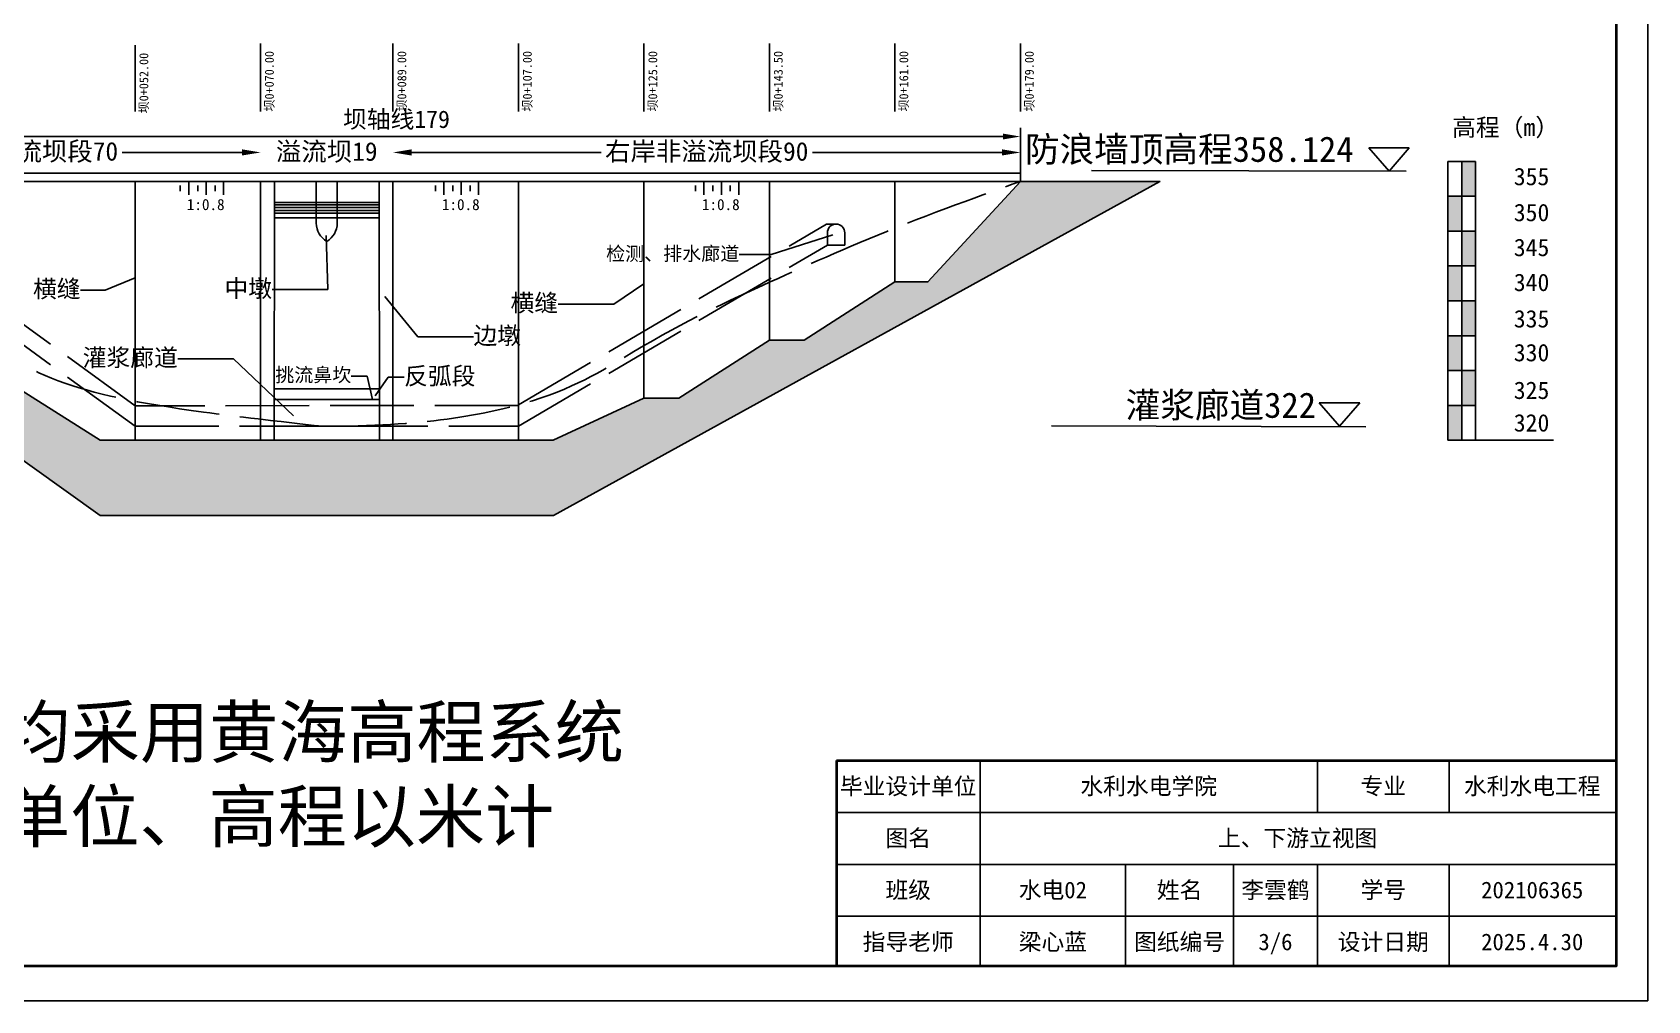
# Model space of a CAD drawing. Header units: millimetres. Extents: x 3930 to 5594, y 1586 to 11505.
# Drawn here: x 4092.6 to 4324.3, y 1586.1 to 1724.9 of the extents above; entities that cross this region are included whole.
import ezdxf
from ezdxf import colors
from ezdxf.entities.mleader import LeaderData, LeaderLine
from ezdxf.math import Vec2, Vec3

# ---------------------------------------------------------------- set-up
doc = ezdxf.new("R2010")
doc.units = ezdxf.units.MM
doc.linetypes.add('ACAD_ISO02W100', pattern=[15, 12, -3])
doc.styles.get("Standard").update_dxf_attribs({"font": 'simfang.ttf'})
doc.dimstyles.new('ISO-25', dxfattribs={"dimtxt": 2.5, "dimasz": 2.5, "dimexe": 1.25, "dimexo": 0.625, "dimtad": 1, "dimtxsty": 'Standard', "dimcen": 2.5, "dimadec": 0, "dimazin": 0, "dimtfac": 1, "dimtmove": 0, "dimatfit": 3, "dimfxl": 1, "dimarcsym": 0})
doc.dimstyles.get("Standard").update_dxf_attribs({"dimtxt": 0.18, "dimasz": 0.18, "dimexe": 0.18, "dimexo": 0.0625, "dimgap": 0.09, "dimtad": 0, "dimtih": 1, "dimtoh": 1, "dimdec": 4, "dimzin": 0, "dimdsep": 46, "dimtxsty": 'Standard', "dimcen": 0.09, "dimadec": 0, "dimazin": 0, "dimtfac": 1, "dimtdec": 4, "dimtofl": 0, "dimtmove": 0, "dimatfit": 3, "dimfxl": 1, "dimtolj": 1, "dimtzin": 0, "dimarcsym": 0})

# ---------------------------------------------------------------- blocks, each defined once
blk = doc.blocks.new('_None')
blk = doc.blocks.new('*D20')
at = {"color": 0, "lineweight": -2, "transparency": 16777216}
for p, q in [((4055.37, 1704.17), (4055.37, 1711.22)), ((4057.87, 1709.97), (4231.87, 1709.97)), ((4234.37, 1704.17), (4234.37, 1711.22))]:
    blk.add_line(p, q, dxfattribs=at)
at = {"color": 0, "transparency": 16777216}
for points in [[(4057.87, 1710.39), (4057.87, 1709.56), (4055.37, 1709.97)], [(4231.87, 1710.39), (4231.87, 1709.56), (4234.37, 1709.97)]]:
    blk.add_solid(points, dxfattribs=at)
at = {"layer": 'Defpoints', "color": 0, "transparency": 16777216}
for p in [(4234.37, 1709.97), (4055.37, 1703.54), (4234.37, 1703.54)]:
    blk.add_point(p, dxfattribs=at)
at = {"color": 0, "transparency": 16777216, "insert": (4144.87, 1712.32), "char_height": 2.5, "attachment_point": 5}
blk.add_mtext('坝轴线179', dxfattribs=at)
blk = doc.blocks.new('*D17')
at = {"color": 0, "lineweight": -2, "transparency": 16777216}
for p, q in [((4055.37, 5043.19), (4055.37, 11333.36)), ((4125.37, 5043.19), (4125.37, 11333.36)), ((4058.05, 1707.7), (4075.23, 1707.7)), ((4122.7, 1707.7), (4105.52, 1707.7))]:
    blk.add_line(p, q, dxfattribs=at)
at = {"color": 0, "transparency": 16777216}
for points in [[(4058.05, 1708.14), (4058.05, 1707.25), (4055.37, 1707.7)], [(4122.7, 1708.14), (4122.7, 1707.25), (4125.37, 1707.7)]]:
    blk.add_solid(points, dxfattribs=at)
at = {"layer": 'Defpoints', "color": 0, "transparency": 16777216}
for p in [(4055.37, 1707.7), (4055.37, 1700.95), (4125.37, 1700.95)]:
    blk.add_point(p, dxfattribs=at)
at = {"color": 0, "transparency": 16777216, "insert": (4090.37, 1707.7), "char_height": 2.6738, "attachment_point": 5}
blk.add_mtext('\\A1;{\\fSimSun|b0|i0|c134|p2;左岸非溢流坝段}70', dxfattribs=at)
blk = doc.blocks.new('*D18')
at = {"color": 0, "lineweight": -2, "transparency": 16777216}
for p, q in [((4144.37, 5043.19), (4144.37, 11333.36)), ((4234.37, 5043.44), (4234.37, 11333.36)), ((4147.05, 1707.69), (4174.23, 1707.69)), ((4231.7, 1707.69), (4204.52, 1707.69))]:
    blk.add_line(p, q, dxfattribs=at)
at = {"color": 0, "transparency": 16777216}
for points in [[(4147.05, 1708.14), (4147.05, 1707.25), (4144.37, 1707.69)], [(4231.7, 1708.14), (4231.7, 1707.25), (4234.37, 1707.69)]]:
    blk.add_solid(points, dxfattribs=at)
at = {"layer": 'Defpoints', "color": 0, "transparency": 16777216}
for p in [(4144.37, 1707.69), (4144.37, 1700.95), (4234.37, 1701.2)]:
    blk.add_point(p, dxfattribs=at)
at = {"color": 0, "transparency": 16777216, "insert": (4189.37, 1707.69), "char_height": 2.6738, "attachment_point": 5}
blk.add_mtext('\\A1;{\\fSimSun|b0|i0|c134|p2;右岸非溢流坝段}90', dxfattribs=at)
blk = doc.blocks.new('*D19')
at = {"color": 0, "lineweight": -2, "transparency": 16777216}
for p, q in [((4125.37, 5043.19), (4125.37, 11333.36)), ((4144.37, 5043.19), (4144.37, 11333.36)), ((4122.7, 1707.69), (4120.03, 1707.69)), ((4147.05, 1707.69), (4149.72, 1707.69))]:
    blk.add_line(p, q, dxfattribs=at)
at = {"color": 0, "transparency": 16777216}
for points in [[(4122.7, 1708.14), (4122.7, 1707.25), (4125.37, 1707.69)], [(4147.05, 1708.14), (4147.05, 1707.25), (4144.37, 1707.69)]]:
    blk.add_solid(points, dxfattribs=at)
at = {"layer": 'Defpoints', "color": 0, "transparency": 16777216}
for p in [(4125.37, 1707.69), (4125.37, 1700.95), (4144.37, 1700.95)]:
    blk.add_point(p, dxfattribs=at)
at = {"color": 0, "transparency": 16777216, "insert": (4134.87, 1707.69), "char_height": 2.6738, "attachment_point": 5}
blk.add_mtext('\\A1;{\\fSimSun|b0|i0|c134|p2;溢流坝}19', dxfattribs=at)

msp = doc.modelspace()

# ---------------------------------------------------------------- hatches: boundary and pattern name
h = msp.add_hatch(color=250)
h.dxf.hatch_style = 1
h.paths.add_polyline_path([(4299.65236, 1701.41313), (4297.65236, 1701.41313), (4297.65236, 1706.41313), (4299.65236, 1706.41313)])
h.paths.add_polyline_path([(4295.65236, 1701.41313), (4297.65236, 1701.41313), (4297.65236, 1696.41313), (4295.65236, 1696.41313)])
h.paths.add_polyline_path([(4297.65236, 1696.41313), (4299.65236, 1696.41313), (4299.65236, 1691.41313), (4297.65236, 1691.41313)])
h.paths.add_polyline_path([(4295.65236, 1691.41313), (4297.65236, 1691.41313), (4297.65236, 1686.41313), (4295.65236, 1686.41313)])
h.paths.add_polyline_path([(4297.65236, 1686.41313), (4299.65236, 1686.41313), (4299.65236, 1681.41313), (4297.65236, 1681.41313)])
h.paths.add_polyline_path([(4295.65236, 1681.41313), (4297.65236, 1681.41313), (4297.65236, 1676.41313), (4295.65236, 1676.41313)])
h.paths.add_polyline_path([(4297.65236, 1676.41313), (4299.65236, 1676.41313), (4299.65236, 1671.41313), (4297.65236, 1671.41313)])
h.paths.add_polyline_path([(4297.65236, 1666.41313), (4295.65236, 1666.41313), (4295.65236, 1671.41313), (4297.65236, 1671.41313)])
h = msp.add_hatch()
h.set_pattern_fill('AR-CONC', color=256, scale=0.05)
h.set_pattern_definition([(50, (-296.332, -171.766), (9.109233, -0.796954), [0.9525, -10.4775]), (355, (-296.332, -171.766), (-1.762171, 9.552842), [0.762, -8.38203]), (100.45144, (-295.573, -171.833), (7.347062, 8.755888), [0.8095, -8.904512]), (46.1842, (-296.332, -169.226), (13.553952, -2.102116), [1.42875, -15.71625]), (96.63556, (-295.202, -169.401), (11.870207, 12.371306), [1.21425, -13.35678]), (351.18415, (-296.332, -169.226), (11.870207, 12.371306), [1.143, -12.572987]), (21, (-295.062, -169.861), (7.58072, -5.11326), [0.9525, -10.4775]), (326, (-295.062, -169.861), (3.090101, 9.209398), [0.762, -8.382]), (71.45144, (-294.43, -170.287), (10.670821, 4.096138), [0.8095, -8.904497]), (37.5, (-296.3317, -171.7662), (0.1544302, 4.227752), [0, -8.2804, 0, -8.509, 0, -8.41375]), (7.5, (-296.3317, -171.766), (3.340983, 5.0090287), [0, -4.8514, 0, -8.0899, 0, -3.20675]), (327.5, (-299.164, -171.766), (6.7795298, -0.2864372), [0, -3.175, 0, -9.906, 0, -13.1445]), (317.5, (-300.434, -171.766), (7.406459, 1.2713246), [0, -4.1275, 0, -6.5786, 0, -9.3345])])
edge = h.paths.add_edge_path()
edge.add_line((4234.37303, 1703.54294), (4254.37303, 1703.54294))
edge.add_line((4254.37303, 1703.54294), (4167.37303, 1655.61494))
edge.add_line((4167.37303, 1655.61494), (4102.37303, 1655.61494))
edge.add_line((4102.37303, 1655.61494), (4035.37303, 1703.54294))
edge.add_line((4035.37303, 1703.54294), (4055.37303, 1703.54294))
edge.add_line((4055.37303, 1703.54294), (4068.37958, 1686.00557))
edge.add_line((4068.37958, 1686.00557), (4071.37958, 1686.00557))
edge.add_line((4071.37958, 1686.00557), (4084.37958, 1674.63269))
edge.add_line((4084.37958, 1674.63269), (4089.37958, 1674.63269))
edge.add_line((4089.37958, 1674.63269), (4102.37958, 1666.41894))
edge.add_line((4102.37958, 1666.41894), (4107.37303, 1666.41894))
edge.add_line((4107.37303, 1666.41894), (4167.36648, 1666.41894))
edge.add_line((4167.36648, 1666.41894), (4180.36648, 1672.4415))
edge.add_line((4180.36648, 1672.4415), (4185.36648, 1672.4415))
edge.add_line((4185.36648, 1672.4415), (4198.36648, 1680.78043))
edge.add_line((4198.36648, 1680.78043), (4203.36648, 1680.78043))
edge.add_line((4203.36648, 1680.78043), (4216.36648, 1689.11935))
edge.add_line((4216.36648, 1689.11935), (4221.08786, 1689.11935))
edge.add_line((4221.08786, 1689.11935), (4234.37303, 1703.54294))
edge.add_line((4234.37303, 1703.54294), (4254.37303, 1703.54294))

# ---------------------------------------------------------------- linework, layer by layer
for p, q in [((4324.32802, 1586.05464, 12241474.1592), (4324.32802, 1862.54085, 12241474.1592)), ((4107.37303, 1713.54294), (4107.37303, 1723.07075)), ((4125.37303, 1713.54294), (4125.37303, 1723.3274)), ((4144.37303, 1713.54294), (4144.37303, 1723.3274)), ((4162.37304, 1713.54294), (4162.37304, 1723.3274)), ((4180.36649, 1713.54294), (4180.36649, 1723.3274)), ((4198.36649, 1713.54294), (4198.36649, 1723.3274)), ((4216.36649, 1713.54294), (4216.36649, 1723.3274)), ((4234.37304, 1713.54294), (4234.37304, 1723.3274)), ((4290.13981, 1708.34224), (4284.31481, 1708.34224)), ((4284.31481, 1708.34224), (4287.22731, 1705.01197)), ((4287.22731, 1705.01197), (4290.13981, 1708.34224)), ((4295.65236, 1706.41313), (4295.65236, 1671.41313)), ((4295.65236, 1706.41313), (4299.65236, 1706.41313)), ((4297.65236, 1706.41313), (4297.65236, 1666.41313)), ((4299.65236, 1701.41313), (4299.65236, 1706.41313)), ((4102.36852, 1703.54294), (4055.37303, 1703.54294)), ((4234.37303, 1703.54294), (4055.37303, 1703.54294)), ((4113.86584, 1702.14048), (4113.86584, 1702.93335)), ((4115.07707, 1703.54294), (4115.07707, 1701.63596)), ((4116.36137, 1702.14048), (4116.36137, 1702.93335)), ((4117.5726, 1703.54294), (4117.5726, 1701.63596)), ((4118.85706, 1702.14048), (4118.85706, 1702.93335)), ((4120.0683, 1703.54294), (4120.0683, 1701.63596)), ((4127.37228, 1703.54294), (4142.38718, 1703.54294)), ((4127.37302, 1703.54294), (4142.38793, 1703.54294)), ((4133.37303, 1703.54294), (4133.37303, 1697.54294)), ((4136.37303, 1703.54294), (4136.37303, 1697.54294)), ((4150.44866, 1702.14048), (4150.44866, 1702.93335)), ((4151.65989, 1703.54294), (4151.65989, 1701.63596)), ((4152.94418, 1702.14048), (4152.94418, 1702.93335)), ((4154.15542, 1703.54294), (4154.15542, 1701.63596)), ((4155.43988, 1702.14048), (4155.43988, 1702.93335)), ((4156.65112, 1703.54294), (4156.65112, 1701.63596)), ((4234.37303, 1703.54294), (4164.37303, 1703.54294)), ((4187.74139, 1702.14048), (4187.74139, 1702.93335)), ((4188.97387, 1703.54294), (4188.97387, 1701.63596)), ((4190.23692, 1702.14048), (4190.23692, 1702.93335)), ((4191.4694, 1703.54294), (4191.4694, 1701.63596)), ((4192.73262, 1702.14048), (4192.73262, 1702.93335)), ((4193.9651, 1703.54294), (4193.9651, 1701.63596)), ((4244.56548, 1705.10907), (4289.66364, 1704.98378)), ((4295.65236, 1696.41313), (4295.65236, 1701.41313)), ((4295.65236, 1701.41313), (4299.65236, 1701.41313)), ((4299.65236, 1666.41313), (4299.65236, 1701.41313)), ((4127.3691, 1700.49963), (4142.38401, 1700.49963)), ((4127.3691, 1699.79057), (4142.38401, 1699.79057)), ((4127.3691, 1699.34965), (4142.38401, 1699.34965)), ((4127.3691, 1698.33336), (4142.38401, 1698.33336)), ((4127.36912, 1700.18713), (4142.38402, 1700.18713)), ((4127.36913, 1698.97223), (4142.38403, 1698.97223)), ((4207.92092, 1697.41894), (4206.5495, 1697.41894)), ((4206.67092, 1694.41894), (4206.67092, 1696.16894)), ((4209.17092, 1694.41894), (4209.17092, 1696.16894)), ((4299.65236, 1696.41313), (4295.65236, 1696.41313)), ((4299.65236, 1691.41313), (4299.65236, 1696.41313)), ((4206.67092, 1694.41894), (4209.17092, 1694.41894)), ((4295.65236, 1686.41313), (4295.65236, 1691.41313)), ((4295.65236, 1691.41313), (4299.65236, 1691.41313)), ((4299.65236, 1686.41313), (4295.65236, 1686.41313)), ((4299.65236, 1681.41313), (4299.65236, 1686.41313)), ((4295.65236, 1676.41313), (4295.65236, 1681.41313)), ((4295.65236, 1681.41313), (4299.65236, 1681.41313)), ((4299.65236, 1676.41313), (4295.65236, 1676.41313)), ((4299.65236, 1671.41313), (4299.65236, 1676.41313)), ((4142.45187, 1666.41894), (4142.45187, 1673.77994)), ((4142.45187, 1666.41894), (4142.45187, 1673.77994)), ((4283.03517, 1671.7774), (4277.21017, 1671.7774)), ((4277.21017, 1671.7774), (4280.12267, 1668.44713)), ((4280.12267, 1668.44713), (4283.03517, 1671.7774)), ((4295.65236, 1666.41313), (4295.65236, 1671.41313)), ((4295.65236, 1671.41313), (4299.65236, 1671.41313)), ((4238.82057, 1668.47578), (4283.91873, 1668.35049)), ((4295.65236, 1666.41313), (4310.82425, 1666.41313)), ((4228.57522, 1590.99356, 12241474.1592), (4228.57522, 1620.49905, 12241474.1592)), ((4276.95166, 1613.05161, 12241474.1592), (4276.95166, 1620.49905, 12241474.1592)), ((4295.85619, 1613.05161, 12241474.1592), (4295.85619, 1620.49905, 12241474.1592)), ((4207.96177, 1613.05161, 12241474.1592), (4319.67337, 1613.05161, 12241474.1592)), ((4207.96177, 1605.60417, 12241474.1592), (4319.67337, 1605.60417, 12241474.1592)), ((4249.45465, 1590.99356, 12241474.1592), (4249.45465, 1605.60417, 12241474.1592)), ((4264.92139, 1590.99356, 12241474.1592), (4264.92139, 1605.60417, 12241474.1592)), ((4276.95166, 1590.99356, 12241474.1592), (4276.95166, 1605.60417, 12241474.1592)), ((4295.85619, 1590.99356, 12194661.69533), (4295.85619, 1605.60417, 12241474.1592)), ((4207.96177, 1598.15673, 12241474.1592), (4319.67337, 1598.15673, 12241474.1592)), ((3933.33742, 1586.05464, 12241474.1592), (4309.6165, 1586.05464, 12241474.1592)), ((4309.6165, 1586.05464, 12241474.1592), (4324.32802, 1586.05464, 12241474.1592))]:
    msp.add_line(p, q)
at = {"linetype": 'ACAD_ISO02W100'}
for p, q in [((4107.37303, 1671.36511), (4071.59709, 1697.41894)), ((4162.3734, 1671.4902), (4206.5495, 1697.41894)), ((4107.37303, 1668.41887), (4071.67092, 1694.41894)), ((4162.37344, 1668.41896), (4206.67092, 1694.41894))]:
    msp.add_line(p, q, dxfattribs=at)
at = {"ltscale": 0.1}
for p, q in [((4127.36647, 1673.77994), (4142.45187, 1673.77994)), ((4127.3506, 1672.25671), (4142.43599, 1672.25671))]:
    msp.add_line(p, q, dxfattribs=at)
at = {"lineweight": 40}
for q in [(4319.67337, 1620.49905, 12241474.1592), (4207.96177, 1590.99356, 12194661.69533)]:
    msp.add_line((4207.96177, 1620.49905, 12241474.1592), q, dxfattribs=at)
at = {"lineweight": 40, "elevation": 12194661.69533}
msp.add_lwpolyline([(4319.82325, 1857.10176), (4319.82325, 1590.99356), (3958.2128, 1590.99356), (3958.2128, 1857.10176)], close=True, dxfattribs=at)
for points in [[(4234.37303, 1703.54294), (4254.37303, 1703.54294), (4167.37303, 1655.61494), (4102.37303, 1655.61494), (4035.37303, 1703.54294), (4055.37303, 1703.54294), (4068.37958, 1686.00557), (4071.37958, 1686.00557), (4084.37958, 1674.63269), (4089.37958, 1674.63269), (4102.37958, 1666.41894), (4107.37303, 1666.41894), (4167.36648, 1666.41894), (4180.36648, 1672.4415), (4185.36648, 1672.4415), (4198.36648, 1680.78043), (4203.36648, 1680.78043), (4216.36648, 1689.11935), (4221.08786, 1689.11935), (4234.37303, 1703.54294), (4254.37303, 1703.54294)], [(4234.37303, 1703.54294), (4234.37303, 1704.74294), (4055.37303, 1704.74294), (4055.37303, 1703.54294), (4234.37303, 1703.54294)], [(4107.37303, 1703.54294), (4107.37303, 1666.41894), (4102.37958, 1666.41894), (4089.37958, 1674.63269), (4089.37958, 1703.54294), (4107.37303, 1703.54294)], [(4144.37303, 1703.54294), (4144.37303, 1666.41894), (4125.37303, 1666.41894), (4125.37303, 1703.54294)], [(4127.37303, 1703.54294), (4125.37303, 1703.54294), (4125.37303, 1666.41894), (4127.34494, 1666.41894), (4127.37303, 1703.54294)], [(4144.37303, 1703.54294), (4142.37303, 1703.54294), (4142.45187, 1666.41894), (4144.37303, 1666.41894), (4144.37303, 1703.54294)], [(4144.37303, 1703.54294), (4144.37303, 1673.84294)], [(4162.37303, 1703.54294), (4162.37346, 1666.41894), (4167.36648, 1666.41894), (4180.36648, 1672.4415), (4180.36648, 1703.54294), (4162.37303, 1703.54294)], [(4180.36648, 1703.54294), (4180.36648, 1672.4415), (4185.36648, 1672.4415), (4198.36648, 1680.78043), (4198.36648, 1703.54294), (4180.36648, 1703.54294)], [(4198.36648, 1703.54294), (4198.36648, 1680.78043), (4203.36648, 1680.78043), (4216.36648, 1689.11935), (4216.36648, 1703.54294), (4198.36648, 1703.54294)], [(4216.36648, 1703.54294), (4216.36648, 1689.11935), (4221.08786, 1689.11935), (4234.37303, 1703.54294), (4216.36648, 1703.54294)]]:
    msp.add_lwpolyline(points)
for points in [[(4125.37303, 1703.54294), (4107.37303, 1703.54294), (4107.37303, 1666.41894), (4125.37303, 1666.41894)], [(4144.37303, 1703.54294), (4162.37303, 1703.54294), (4162.37346, 1666.41894), (4144.37303, 1666.41894)]]:
    msp.add_lwpolyline(points, close=True)
at = {"linetype": 'ACAD_ISO02W100'}
for points in [[(4162.3734, 1671.41522), (4107.37303, 1671.36511)], [(4107.37303, 1668.41887), (4162.37344, 1668.41896)]]:
    msp.add_lwpolyline(points, dxfattribs=at)
for centre, radius, start, end in [((4136.37303, 1697.54294), 3, 180, 240), ((4133.37303, 1697.54294), 3, 300, 0), ((4207.92092, 1696.16894), 1.25, 0, 180)]:
    msp.add_arc(centre, radius, start, end)
for points in [[(4134.3214, 1668.41891), (4107.37303, 1671.36511), (4089.37958, 1674.63269), (4070.88364, 1692.73259), (4055.37303, 1703.54294)], [(4134.32073, 1668.41891), (4162.52075, 1668.41891), (4180.37533, 1680.85282), (4198.50881, 1689.15275), (4216.46178, 1697.22221), (4234.37303, 1703.54294), (4234.37303, 1703.54294)]]:
    msp.add_open_spline(points, degree=3, dxfattribs=at)

# ---------------------------------------------------------------- texts
at = {"char_height": 1.2770512, "attachment_point": 4, "rotation": 90}
for s, insert in [('{\\fSimSun|b0|i0|c134|p2;坝}0+052.00', (4108.70292, 1713.2863, -258483.46378)), ('{\\fSimSun|b0|i0|c134|p2;坝}0+070.00', (4126.70292, 1713.54294, -258483.46378)), ('{\\fSimSun|b0|i0|c134|p2;坝}0+089.00', (4145.70292, 1713.54294, -258483.46378)), ('{\\fSimSun|b0|i0|c134|p2;坝}0+107.00', (4163.70293, 1713.54294, -258483.46378)), ('{\\fSimSun|b0|i0|c134|p2;坝}0+125.00', (4181.69638, 1713.54294, -258483.46378)), ('{\\fSimSun|b0|i0|c134|p2;坝}0+143.50', (4199.69638, 1713.54294, -258483.46378)), ('{\\fSimSun|b0|i0|c134|p2;坝}0+161.00', (4217.69638, 1713.54294, -258483.46378)), ('{\\fSimSun|b0|i0|c134|p2;坝}0+179.00', (4235.70293, 1713.54294, -258483.46378))]:
    msp.add_mtext_dynamic_manual_height_columns(s, width=20.0276821, gutter_width=0.64103, heights=[9.45651], dxfattribs=dict(at, insert=insert))
for s, width, gutter_width, heights, insert, char_height, attachment_point in [('{\\fSimSun|b0|i0|c134|p2;高程（m）}', 19.8675414, 12.5, [0], (4311.62371, 1712.53925), 2.5, 3), ('\\pxql;{\\fSimSun|b0|i0|c134|p2;防浪墙顶高程358.124}', 54.9637624, 15.625, [0], (4289.97601, 1709.98284), 3.640625, 3), ('355', 4.1681494, 12.5, [0], (4310.22238, 1705.49205), 2.5, 3), ('1:0.8', 4.9398743, 0.8, [0], (4120.224, 1701.02023), 1.59376, 3), ('1:0.8', 4.9398743, 0.8, [0], (4156.80682, 1701.02023), 1.59376, 3), ('1:0.8', 4.9398743, 0.8, [0], (4194.09955, 1701.02023), 1.59376, 3), ('350', 4.1681494, 12.5, [0], (4310.22238, 1700.33352), 2.5, 3), ('345', 4.1681494, 12.5, [0], (4310.22238, 1695.32163), 2.5, 3), ('340', 4.1681494, 12.5, [0], (4310.22238, 1690.30974), 2.5, 3), ('335', 4.1681494, 12.5, [0], (4310.22238, 1685.09269), 2.5, 3), ('330', 4.1681494, 12.5, [0], (4310.22238, 1680.24129), 2.5, 3), ('{\\fSimSun|b0|i0|c134|p2;灌浆廊道322}', 42.5425001, 15.625, [0], (4276.75674, 1673.27496), 3.640625, 3), ('325', 4.1681494, 12.5, [1.42935], (4310.22238, 1674.83859), 2.5, 3), ('320', 4.1681494, 12.5, [0], (4310.22238, 1670.17095), 2.5, 3), ('{\\fSimSun|b0|i0|c134|p2;说明：1、图中高程均采用黄海高程系统\\P      2、图中尺寸单位、高程以米计}', 203.6609902, 3.02897, [0], (4003.98494, 1628.23176), 7.2695197, 1), ('{\\fSimSun|b0|i0|c134|p2;毕业设计单位}', 25.5051586, 12.5, [0], (4218.2685, 1618.01666, 12241474.1592), 2.39382, 2), ('{\\fSimSun|b0|i0|c134|p2;水利水电学院}', 36.376, 12.5, [0], (4252.76344, 1618.02544, 12241474.1592), 2.39382, 2), ('{\\fSimSun|b0|i0|c134|p2;专业}', 14.215, 12.5, [0], (4286.40393, 1618.02544, 12241474.1592), 2.39382, 2), ('{\\fSimSun|b0|i0|c134|p2;水利水电工程}', 26.764435, 12.5, [0], (4307.76478, 1618.02544, 12241474.1592), 2.39382, 2), ('{\\fSimSun|b0|i0|c134|p2;图名}', 15.5, 12.5, [0], (4218.2685, 1610.578, 12241474.1592), 2.39382, 2), ('{\\fSimSun|b0|i0|c134|p2;上、下游立视图}', 68.5, 12.5, [0], (4274.1243, 1610.578, 12241474.1592), 2.39382, 2), ('{\\fSimSun|b0|i0|c134|p2;班级}', 15.5, 12.5, [0], (4218.2685, 1603.13056, 12241474.1592), 2.39382, 2), ('{\\fSimSun|b0|i0|c134|p2;水电}02', 15.7, 12.5, [0], (4239.01494, 1603.13056, 12241474.1592), 2.39382, 2), ('{\\fSimSun|b0|i0|c134|p2;姓名}', 11.63, 12.5, [0], (4257.18802, 1603.13056, 12241474.1592), 2.39382, 2), ('{\\fSimSun|b0|i0|c134|p2;李雲鹤}', 14.1911793, 12.5, [0], (4270.93653, 1603.13056, 12241474.1592), 2.39382, 2), ('{\\fSimSun|b0|i0|c134|p2;学号}', 14.215, 12.5, [0], (4286.40393, 1603.13056, 12241474.1592), 2.39382, 2), ('202106365', 17.909, 12.5, [0], (4307.76478, 1603.13056, 12241474.1592), 2.39382, 2), ('{\\fSimSun|b0|i0|c134|p2;指导老师}', 15.5, 12.5, [0], (4218.2685, 1595.68312, 12241474.1592), 2.39382, 2), ('{\\fSimSun|b0|i0|c134|p2;梁心蓝}', 15.7, 12.5, [0], (4239.01494, 1595.68312, 12241474.1592), 2.39382, 2), ('{\\fSimSun|b0|i0|c134|p2;图纸编号}', 20.59834, 12.5, [0], (4257.18802, 1595.68312, 12241474.1592), 2.39382, 2), ('3/6', 9.046, 12.5, [0], (4270.93653, 1595.68312, 12241474.1592), 2.39382, 2), ('{\\fSimSun|b0|i0|c134|p2;设计日期}', 21.12166, 12.5, [0], (4286.40393, 1595.68312, 12241474.1592), 2.39382, 2), ('2025.4.30', 17.909, 12.5, [0], (4307.76478, 1595.68312, 12241474.1592), 2.39382, 2)]:
    msp.add_mtext_dynamic_manual_height_columns(s, width=width, gutter_width=gutter_width, heights=heights, dxfattribs=dict(insert=insert, char_height=char_height, attachment_point=attachment_point))

# ---------------------------------------------------------------- dimensions: what is measured, and where the dimension line sits
for base, p1, p2, text, picture, middle in [((4055.37295, 1707.69872), (4125.37294, 1700.94847), (4055.37295, 1700.94847), '{\\fSimSun|b0|i0|c134|p2;左岸非溢流坝段}70', '*D17', (4090.37294, 1707.69872)), ((4125.37294, 1707.69498), (4144.37294, 1700.94847), (4125.37294, 1700.94847), '{\\fSimSun|b0|i0|c134|p2;溢流坝}19', '*D19', (4134.87294, 1707.69498)), ((4144.37294, 1707.69498), (4234.37303, 1701.19677), (4144.37294, 1700.94847), '{\\fSimSun|b0|i0|c134|p2;右岸非溢流坝段}90', '*D18', (4189.37299, 1707.69498))]:
    dim = msp.add_linear_dim(base=base, p1=p1, p2=p2, angle=180, text=text, dimstyle='Standard', override={"dimscale": 53475.905951, "dimtxt": 5e-05, "dimasz": 5e-05, "dimgap": 0})
    dim.commit()
    dim.dimension.update_dxf_attribs({"geometry": picture, "text_midpoint": middle})
dim = msp.add_linear_dim(base=(4234.37303, 1709.97201), p1=(4055.37303, 1703.54294), p2=(4234.37303, 1703.54294), angle=180, text='坝轴线<>', dimstyle='ISO-25')
dim.commit()
dim.dimension.update_dxf_attribs({"geometry": '*D20', "text_midpoint": (4144.87303, 1712.31844)})

# ---------------------------------------------------------------- leaders
ml = msp.add_multileader_mtext('Standard')
ml.set_content('{\\fSimSun|b0|i0|c134|p2;中墩}', color=256)
ml.set_leader_properties()
ml.set_arrow_properties(name='NONE')
ml.build(insert=Vec2(0, 0))
ctx = ml.context
ctx.base_point, ctx.char_height, ctx.landing_gap_size, ctx.plane_origin = Vec3(4120.48504, 1688.01937), 2.5, 0, Vec3(4138.40303, 1713.66373)
ctx.text_align_type = 2
notes = []
notes.append((ctx, [(0, (1, 1, 0), (4135.02135, 1688.01937), (-1, 0), 8, [(0, [(4134.79849, 1695.76014)], 0, [])])]))
ctx.mtext.insert, ctx.mtext.alignment, ctx.mtext.flow_direction = Vec3(4127.02135, 1689.44396), 3, 5
ml = msp.add_multileader_mtext('Standard')
ml.set_content('{\\fSimSun|b0|i0|c134|p2;检测、排水廊道}', color=256)
ml.set_leader_properties()
ml.set_arrow_properties(name='NONE')
ml.build(insert=Vec2(0, 0))
ml.multileader.update_dxf_attribs({"arrow_head_size": 2.5})
ctx = ml.context
ctx.base_point, ctx.char_height, ctx.arrow_head_size, ctx.landing_gap_size, ctx.plane_origin = Vec3(4174.25867, 1693.03557), 2, 2.5, 0, Vec3(4177.67438, 1695.2781)
ctx.text_align_type = 2
notes.append((ctx, [(0, (1, 1, 0), (4198.60236, 1693.03557), (-1, 0), 4.56715, [(0, [(4207.43662, 1695.85745)], 0, [])])]))
ctx.mtext.insert, ctx.mtext.alignment, ctx.mtext.flow_direction = Vec3(4194.03521, 1694.18082), 3, 5
ml = msp.add_multileader_mtext('Standard')
ml.set_content('{\\fSimSun|b0|i0|c134|p2;横缝}', color=256)
ml.set_leader_properties()
ml.set_arrow_properties(name='NONE')
ml.build(insert=Vec2(0, 0))
ctx = ml.context
ctx.base_point, ctx.char_height, ctx.landing_gap_size, ctx.plane_origin = Vec3(4092.67739, 1687.96117), 2.5, 0, Vec3(4110.97757, 1707.6238)
ctx.text_align_type = 2
notes.append((ctx, [(0, (1, 1, 0), (4103.08242, 1687.96117), (-1, 0), 3.51956, [(0, [(4107.37303, 1689.72021)], 0, [])])]))
ctx.mtext.insert, ctx.mtext.alignment, ctx.mtext.flow_direction = Vec3(4099.56287, 1689.39273), 3, 5
ml = msp.add_multileader_mtext('Standard')
ml.set_content('{\\fSimSun|b0|i0|c134|p2;边墩}', color=256)
ml.set_leader_properties()
ml.set_arrow_properties(name='NONE')
ml.build(insert=Vec2(0, 0))
ctx = ml.context
ctx.base_point, ctx.char_height, ctx.landing_gap_size, ctx.plane_origin = Vec3(4155.91727, 1681.27303), 2.5, 0, Vec3(4131.30389, 1708.98142)
notes.append((ctx, [(0, (1, 1, 0), (4147.91727, 1681.27303), (1, 0), 8, [(0, [(4143.21434, 1687.03527)], 0, [])])]))
ctx.mtext.insert, ctx.mtext.flow_direction = Vec3(4155.91727, 1682.69063), 5
ml = msp.add_multileader_mtext('Standard')
ml.set_content('{\\fSimSun|b0|i0|c134|p2;横缝}', color=256)
ml.set_leader_properties()
ml.set_arrow_properties(name='NONE')
ml.build(insert=Vec2(0, 0))
ctx = ml.context
ctx.base_point, ctx.char_height, ctx.landing_gap_size, ctx.plane_origin = Vec3(4161.17189, 1685.94452), 2.5, 0, Vec3(4182.89485, 1702.97308)
ctx.text_align_type = 2
notes.append((ctx, [(0, (1, 1, 0), (4176.05736, 1685.94452), (-1, 0), 8, [(0, [(4180.36648, 1688.8467)], 0, [])])]))
ctx.mtext.insert, ctx.mtext.alignment, ctx.mtext.flow_direction = Vec3(4168.05736, 1687.37609), 3, 5
ml = msp.add_multileader_mtext('Standard')
ml.set_content('灌浆廊道', color=256)
ml.set_leader_properties()
ml.set_arrow_properties(name='NONE')
ml.build(insert=Vec2(0, 0))
ctx = ml.context
ctx.base_point, ctx.char_height, ctx.landing_gap_size, ctx.plane_origin = Vec3(4099.43733, 1678.0722), 2.5, 0, Vec3(4110.62481, 1669.63005)
ctx.text_align_type = 2
notes.append((ctx, [(0, (1, 1, 0), (4121.50876, 1678.0722), (-1, 0), 8, [(0, [(4130.08095, 1669.92066)], 0, [])])]))
ctx.mtext.insert, ctx.mtext.alignment, ctx.mtext.flow_direction = Vec3(4113.50876, 1679.5222), 3, 5
ml = msp.add_multileader_mtext('Standard')
ml.set_content('挑流鼻坎', color=256)
ml.set_leader_properties()
ml.set_arrow_properties(name='NONE')
ml.build(insert=Vec2(0, 0))
ctx = ml.context
ctx.base_point, ctx.char_height, ctx.landing_gap_size, ctx.plane_origin = Vec3(4127.1163, 1675.63235), 2, 0, Vec3(4134.9303, 1668.48591)
ctx.text_align_type = 2
notes.append((ctx, [(0, (1, 1, 0), (4140.67797, 1675.63235), (-1, 0), 2.28166, [(0, [(4141.42375, 1672.25139)], 0, [])])]))
ctx.mtext.insert, ctx.mtext.alignment, ctx.mtext.flow_direction = Vec3(4138.3963, 1676.80378), 3, 5
ml = msp.add_multileader_mtext('Standard')
ml.set_content('反弧段', color=256)
ml.set_leader_properties()
ml.set_arrow_properties(name='NONE')
ml.build(insert=Vec2(0, 0))
ctx = ml.context
ctx.base_point, ctx.char_height, ctx.landing_gap_size, ctx.plane_origin = Vec3(4145.9742, 1675.44492), 2.5, 0, Vec3(4141.81033, 1672.79575)
notes.append((ctx, [(0, (1, 1, 0), (4143.68378, 1675.44492), (1, 0), 2.29042, [(0, [(4141.81033, 1672.79575)], 0, [])])]))
ctx.mtext.insert, ctx.mtext.flow_direction = Vec3(4145.9742, 1676.88777), 5
for ctx, leaders in notes:
    for number, flags, end, landing, length, lines in leaders:
        leader = LeaderData()
        leader.index, (leader.has_last_leader_line, leader.has_dogleg_vector, leader.attachment_direction) = number, flags
        leader.last_leader_point, leader.dogleg_vector, leader.dogleg_length = Vec3(end), Vec3(landing), length
        for number, points, colour, breaks in lines:
            line = LeaderLine()
            line.index, line.vertices, line.color, line.breaks = number, Vec3.list(points), colors.encode_raw_color(colour), breaks
            leader.lines.append(line)
        ctx.leaders.append(leader)

doc.saveas('drawing.dxf')
